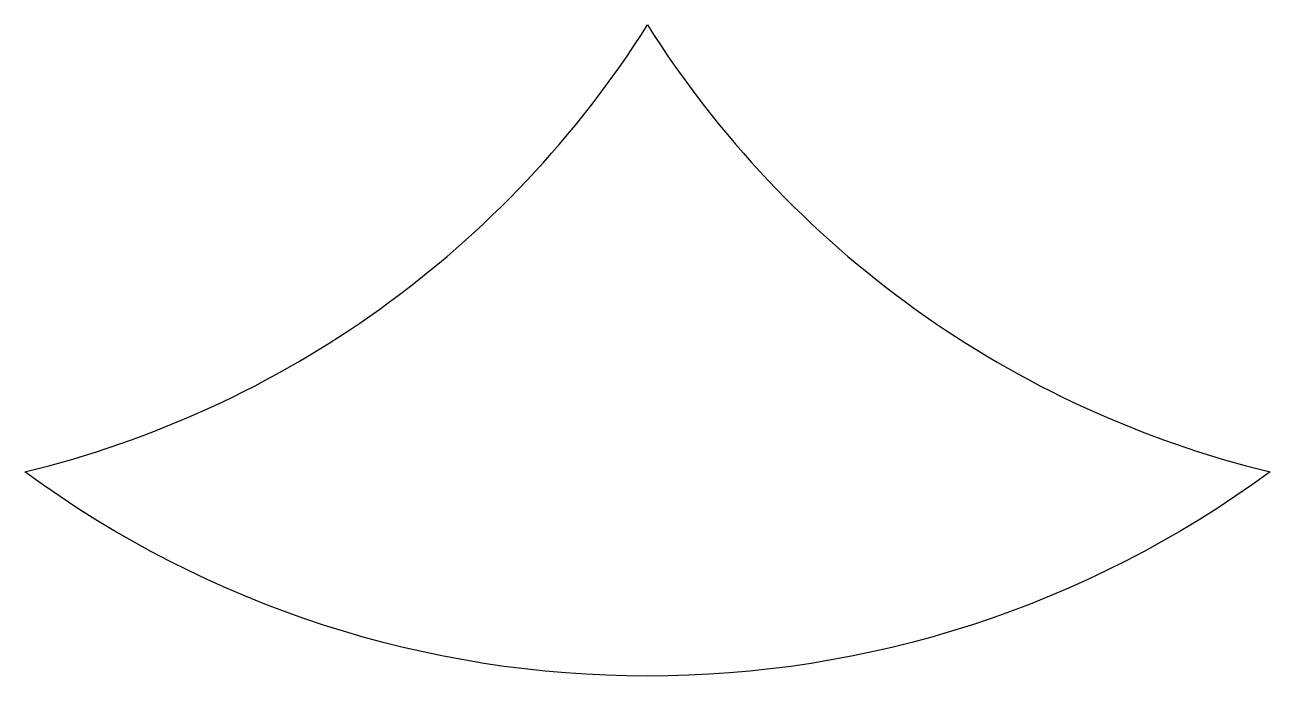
# Model space of a CAD drawing. Header units: millimetres. Extents: x 31.53 to 37.62, y 17.11 to 20.3.
import ezdxf

# ---------------------------------------------------------------- set-up
doc = ezdxf.new("R2010")
doc.units = ezdxf.units.MM
doc.layers.add('grabado linea medio', color=3, linetype='Continuous', true_color=0x00ff00)

msp = doc.modelspace()

# ---------------------------------------------------------------- linework, layer by layer
at = {"layer": 'grabado linea medio', "flags": 128}
msp.add_lwpolyline([(37.6233, 18.1136, -0.328235), (31.5287, 18.1136, 0.194951), (34.576, 20.3026, 0.194951)], format="xyb", close=True, dxfattribs=at)

doc.saveas('drawing.dxf')
